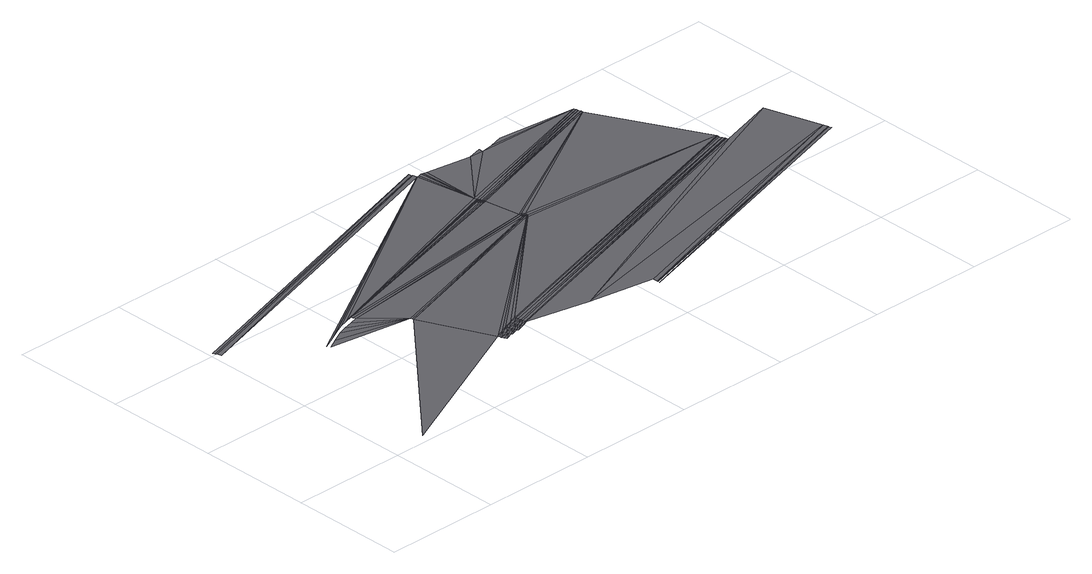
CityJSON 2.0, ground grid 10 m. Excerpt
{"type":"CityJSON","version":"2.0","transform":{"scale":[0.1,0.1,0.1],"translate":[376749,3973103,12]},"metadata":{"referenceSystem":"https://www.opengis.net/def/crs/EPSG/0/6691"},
"CityObjects":{
"road1":{"type":"Road","attributes":{"class":"1040","function":"9020","RoadStructureAttribute.sectionType":"9999"},"geometry":[{"type":"MultiSurface","lod":"3","boundaries":[[[0,1,2]],[[3,4,5]],[[6,3,5]],[[7,6,5]],[[8,7,5]],[[9,8,5]],[[10,11,12]],[[13,14,12]],[[1,11,15]],[[16,10,12]],[[14,16,12]],[[13,17,14]],[[18,19,20]],[[11,10,15]],[[17,21,14]],[[22,10,16]],[[14,23,16]],[[15,10,24]],[[25,22,16]],[[23,25,16]],[[14,21,23]],[[21,26,27]],[[10,22,24]],[[21,27,23]],[[26,28,27]],[[23,29,25]],[[30,22,25]],[[31,32,33]],[[34,35,9]],[[36,33,35]],[[24,22,30]],[[23,27,29]],[[29,37,25]],[[27,28,38]],[[37,30,25]],[[28,39,40]],[[27,38,29]],[[28,40,38]],[[39,41,40]],[[42,43,44]],[[43,45,46]],[[29,47,37]],[[45,48,49]],[[50,30,37]],[[29,38,47]],[[38,40,51]],[[40,41,52]],[[47,53,37]],[[53,50,37]],[[38,51,47]],[[40,52,51]],[[41,54,52]],[[30,50,55]],[[56,57,2]],[[58,59,19]],[[30,60,24]],[[59,20,19]],[[61,34,9]],[[18,32,19]],[[34,36,35]],[[62,63,33]],[[64,62,33]],[[63,65,33]],[[66,64,33]],[[67,66,33]],[[36,68,33]],[[65,69,33]],[[68,67,33]],[[69,31,33]],[[9,5,61]],[[5,57,61]],[[60,56,2]],[[2,1,60]],[[1,15,60]],[[15,24,60]],[[30,55,60]],[[45,49,46]],[[43,46,44]],[[48,19,49]],[[47,70,53]],[[71,50,53]],[[32,31,72]],[[57,56,61]],[[32,72,19]],[[55,73,60]],[[74,54,75]],[[56,76,61]],[[61,76,34]],[[60,77,56]],[[78,76,56]],[[79,36,34]],[[73,80,60]],[[77,78,56]],[[34,76,78]],[[81,79,34]],[[80,77,60]],[[81,34,78]],[[62,64,82]],[[63,62,83]],[[77,80,78]],[[78,84,81]],[[64,66,85]],[[84,79,81]],[[62,82,83]],[[65,63,83]],[[64,85,82]],[[80,84,78]],[[66,67,85]],[[69,65,86]],[[65,83,86]],[[67,87,85]],[[88,87,67]],[[68,88,67]],[[82,85,89]],[[83,82,90]],[[69,86,90]],[[85,87,89]],[[86,83,90]],[[82,89,90]],[[31,69,90]],[[91,87,88]],[[87,91,89]],[[92,93,75]],[[94,19,72]],[[95,94,72]],[[55,96,73]],[[97,95,72]],[[98,97,72]],[[47,51,70]],[[70,99,53]],[[51,52,100]],[[99,71,53]],[[55,50,96]],[[52,54,101]],[[102,98,72]],[[93,92,103]],[[104,102,72]],[[105,72,31]],[[106,90,89]],[[107,31,90]],[[96,80,73]],[[96,84,80]],[[108,74,75]],[[102,104,109]],[[93,108,75]],[[36,79,110]],[[68,36,110]],[[79,84,110]],[[88,68,110]],[[91,88,110]],[[89,91,111]],[[111,106,89]],[[106,107,90]],[[107,105,31]],[[104,72,105]],[[112,113,114]],[[113,115,116]],[[115,93,103]],[[51,100,70]],[[52,101,100]],[[50,71,96]],[[54,74,101]],[[117,104,105]],[[91,110,111]],[[118,117,105]],[[84,96,110]]],"semantics":{"surfaces":[{"type":"TrafficArea","function":"1000"},{"type":"TrafficArea"}],"values":[0,1,1,1,1,1,1,1,0,1,1,1,0,0,1,1,1,0,1,1,1,0,0,1,0,1,1,0,1,0,0,1,1,0,1,0,1,0,0,0,0,1,0,1,1,0,0,1,1,1,0,0,0,0,0,0,0,1,0,0,0,0,0,0,0,0,0,0,0,1,1,0,0,0,0,0,0,0,0,1,1,0,1,0,0,0,1,1,0,1,0,0,1,1,0,0,1,0,0,0,0,0,0,0,0,0,0,0,0,0,0,0,0,1,1,0,1,1,1,0,0,1,0,0,0,0,0,0,1,1,0,1,0,0,0,0,0,0,1,0,0,0,0,0,0,0,0,0,0,0,1,1,0,0,0,0,0,0,1,0,0,0,0,1,0,0]}}]}
},
"vertices":[
[33,7,2],[173,72,2],[145,133,2],[83,153,1],[74,148,1],[144,136,2],[92,157,2],[100,160,2],[108,162,2],[115,164,2],[181,74,2],[174,71,2],[174,69,2],[175,67,2],[182,70,2],[180,75,2],[182,72,2],[176,65,2],[99,164,2],[291,281,2],[91,160,2],[183,68,2],[188,77,2],[189,73,2],[187,78,2],[188,75,2],[184,67,2],[190,71,2],[190,69,2],[195,76,2],[194,80,2],[301,227,2],[107,166,2],[114,168,2],[308,187,2],[114,166,2],[308,189,2],[195,78,2],[196,74,2],[191,68,2],[197,72,2],[197,70,2],[4,203,1],[5,201,1],[289,288,2],[6,200,1],[289,285,2],[203,78,2],[7,196,1],[290,285,2],[202,82,2],[203,76,2],[204,74,2],[202,80,2],[204,73,2],[201,83,2],[309,184,2],[145,134,2],[72,151,1],[82,156,1],[310,183,2],[307,185,2],[298,222,2],[298,224,2],[299,221,2],[299,225,2],[300,220,2],[301,220,2],[303,220,2],[300,226,2],[495,165,2],[494,169,2],[300,229,2],[310,182,2],[497,160,2],[258,61,2],[309,185,2],[310,185,2],[310,186,2],[310,189,2],[312,184,2],[309,187,2],[300,223,2],[300,224,2],[312,187,2],[301,222,2],[301,225,2],[302,222,2],[303,221,2],[302,223,2],[302,225,2],[303,222,2],[315,52,2],[562,126,2],[293,281,2],[296,282,2],[494,170,2],[298,282,2],[301,281,2],[494,167,2],[496,163,2],[496,162,2],[340,275,2],[315,48,2],[352,274,2],[444,272,2],[445,268,2],[445,270,2],[547,175,2],[352,278,2],[446,264,2],[446,266,2],[564,119,2],[563,121,2],[315,45,2],[563,122,2],[315,47,2],[363,276,2],[375,279,2]
]}
